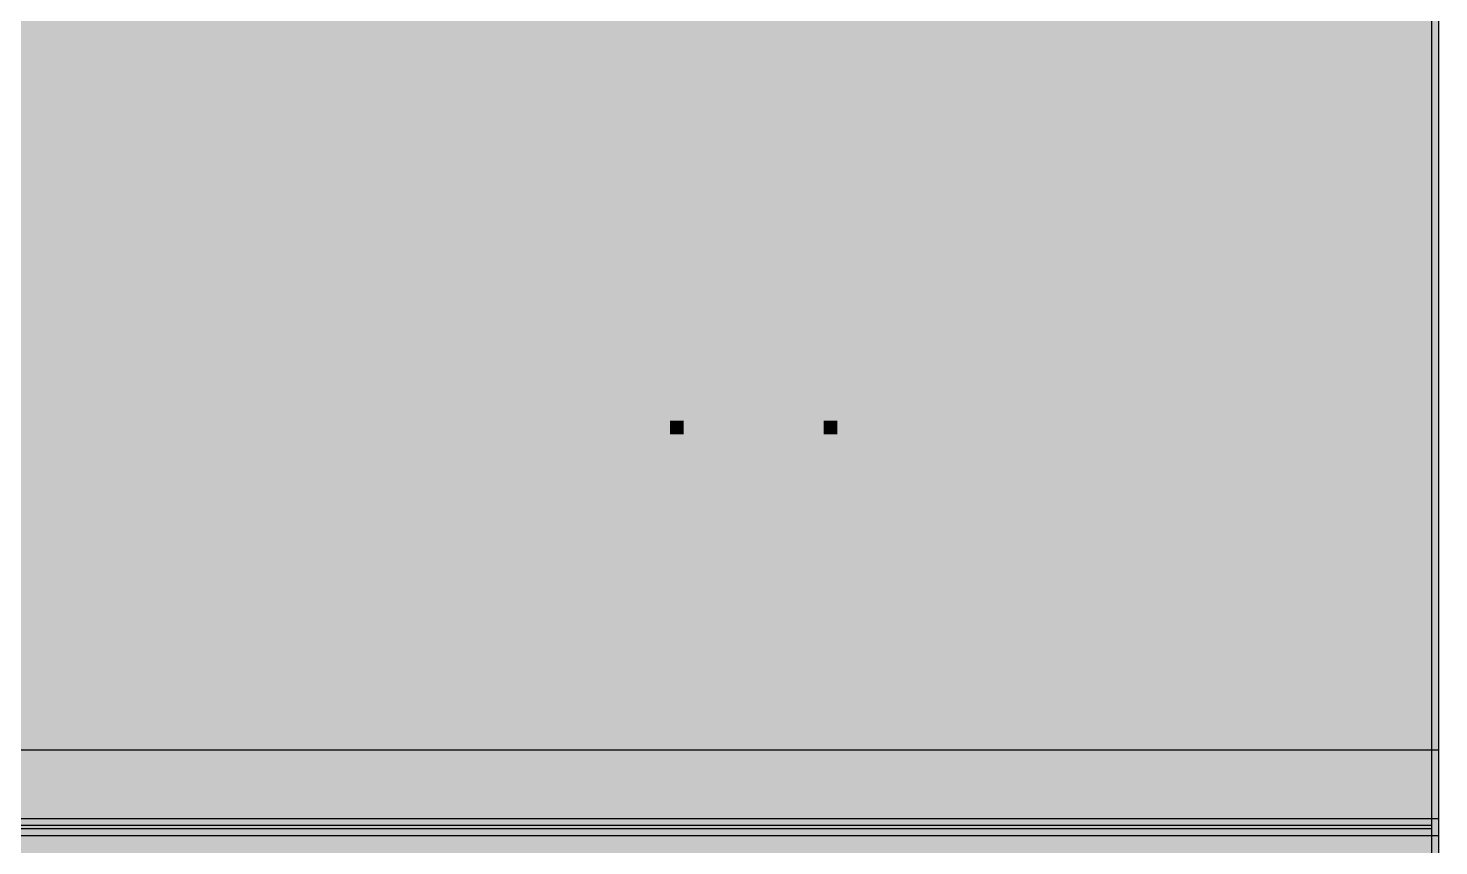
# Model space of a CAD drawing. Header units: millimetres. Extents: x 0 to 966, y -664 to 90.
# Drawn here: x 179.77 to 216, y -108.07 to -87.07 of the extents above; entities that cross this region are included whole.
import ezdxf

# ---------------------------------------------------------------- set-up
doc = ezdxf.new("R2010")
doc.units = ezdxf.units.MM
for name, color, linetype in [('HDL_BODY', 7, 'Continuous'), ('HDL_DETAIL', 7, 'Continuous'), ('HDL_PRINT', 7, 'Continuous')]:
    doc.layers.add(name, color=color, linetype=linetype)

# ---------------------------------------------------------------- blocks, each defined once
blk = doc.blocks.new('M_R12.16.1-CD_FRONT')
at = {"layer": 'HDL_BODY', "true_color": 0x202126}
blk.add_hatch(color=250, dxfattribs=at).paths.add_polyline_path([(0, 0), (216, 0), (216, 90), (0, 90)])
at = {"layer": 'HDL_BODY', "true_color": 0x2a2a30}
blk.add_hatch(color=250, dxfattribs=at).paths.add_polyline_path([(0.4, 20.52), (215.6, 20.52), (215.6, 68.31), (0.4, 68.31)])
at = {"layer": 'HDL_PRINT', "true_color": 0xdee1e9}
for points in [[(187.825, 40.948), (188.791, 42.622), (189.582, 40.948), (187.825, 40.948)], [(204.325, 40.948), (205.29, 42.622), (206.256, 40.948), (204.325, 40.948)], [(187.825, 37.955), (187.825, 40.158), (188.264, 40.158), (188.264, 39.189), (189.229, 40.158), (189.842, 40.158), (188.966, 39.275), (189.842, 37.955), (189.229, 37.955), (188.616, 39.013), (188.264, 38.66), (188.264, 37.955), (187.825, 37.955)], [(204.325, 37.955), (204.325, 40.158), (204.766, 40.158), (204.766, 38.306), (205.906, 38.306), (205.906, 37.955), (204.325, 37.955)], [(188, 32.495), (188, 34.433), (188.527, 34.433), (188.966, 33.111), (189.318, 34.433), (189.931, 34.433), (189.931, 32.495), (189.493, 32.495), (189.493, 33.993), (189.14, 32.495), (188.702, 32.495), (188.352, 33.993), (188.352, 32.495), (188, 32.495)], [(190.106, 32.406), (190.633, 34.519), (190.897, 34.519), (190.37, 32.406), (190.106, 32.406)], [(193.969, 32.495), (193.619, 32.495), (193.619, 33.904), (193.563, 33.849), (193.511, 33.8), (193.462, 33.758), (193.413, 33.722), (193.362, 33.692), (193.306, 33.669), (193.244, 33.653), (193.174, 33.643), (193.092, 33.64), (193.092, 33.993), (193.154, 33.997), (193.208, 34.008), (193.257, 34.025), (193.3, 34.048), (193.339, 34.074), (193.375, 34.104), (193.409, 34.136), (193.442, 34.169), (193.48, 34.207), (193.518, 34.244), (193.556, 34.282), (193.593, 34.32), (193.631, 34.357), (193.668, 34.395), (193.705, 34.433), (193.969, 34.433), (193.969, 32.495)], [(195.9, 32.846), (195.9, 32.495), (194.582, 32.495), (194.587, 32.534), (194.6, 32.573), (194.617, 32.616), (194.636, 32.662), (194.653, 32.715), (194.666, 32.776), (194.671, 32.846), (194.704, 32.879), (194.742, 32.917), (194.785, 32.961), (194.833, 33.009), (194.884, 33.06), (194.938, 33.115), (194.994, 33.171), (195.051, 33.23), (195.109, 33.289), (195.172, 33.351), (195.227, 33.405), (195.275, 33.453), (195.319, 33.497), (195.358, 33.536), (195.394, 33.572), (195.428, 33.606), (195.462, 33.64), (195.494, 33.678), (195.516, 33.715), (195.532, 33.753), (195.541, 33.791), (195.546, 33.828), (195.547, 33.866), (195.548, 33.904), (195.547, 33.942), (195.544, 33.97), (195.537, 33.993), (195.522, 34.016), (195.498, 34.043), (195.462, 34.079), (195.455, 34.086), (195.436, 34.103), (195.407, 34.124), (195.37, 34.146), (195.33, 34.162), (195.287, 34.169), (195.243, 34.162), (195.201, 34.146), (195.165, 34.124), (195.136, 34.103), (195.116, 34.086), (195.109, 34.079), (195.077, 34.042), (195.055, 34.005), (195.039, 33.967), (195.03, 33.929), (195.025, 33.891), (195.024, 33.853), (195.023, 33.815), (194.582, 33.904), (194.612, 33.963), (194.641, 34.02), (194.671, 34.077), (194.7, 34.131), (194.73, 34.183), (194.759, 34.231), (194.788, 34.274), (194.817, 34.312), (194.846, 34.344), (194.883, 34.373), (194.927, 34.396), (194.977, 34.411), (195.033, 34.422), (195.093, 34.428), (195.156, 34.432), (195.221, 34.433), (195.287, 34.433), (195.345, 34.433), (195.403, 34.431), (195.459, 34.427), (195.512, 34.418), (195.564, 34.403), (195.611, 34.381), (195.654, 34.351), (195.693, 34.31), (195.725, 34.258), (195.783, 34.224), (195.826, 34.19), (195.857, 34.153), (195.878, 34.113), (195.891, 34.07), (195.897, 34.021), (195.9, 33.966), (195.9, 33.904), (195.9, 33.86), (195.9, 33.816), (195.9, 33.772), (195.9, 33.728), (195.9, 33.684), (195.9, 33.64), (195.867, 33.602), (195.842, 33.564), (195.821, 33.526), (195.802, 33.489), (195.782, 33.451), (195.757, 33.413), (195.725, 33.375), (195.692, 33.346), (195.659, 33.322), (195.626, 33.301), (195.592, 33.277), (195.559, 33.25), (195.527, 33.215), (195.494, 33.17), (195.462, 33.111), (195.424, 33.074), (195.386, 33.038), (195.349, 33.005), (195.311, 32.977), (195.274, 32.955), (195.236, 32.94), (195.198, 32.935), (195.198, 32.846), (195.9, 32.846)], [(197.917, 32.495), (197.479, 32.495), (197.479, 33.904), (197.447, 33.849), (197.409, 33.8), (197.366, 33.758), (197.318, 33.722), (197.267, 33.692), (197.213, 33.669), (197.156, 33.653), (197.099, 33.643), (197.041, 33.64), (197.041, 33.993), (197.078, 33.998), (197.116, 34.012), (197.154, 34.034), (197.191, 34.062), (197.229, 34.095), (197.266, 34.131), (197.304, 34.169), (197.366, 34.202), (197.419, 34.235), (197.464, 34.268), (197.502, 34.301), (197.531, 34.334), (197.551, 34.367), (197.564, 34.4), (197.568, 34.433), (197.917, 34.433), (197.917, 32.495)], [(201.869, 32.495), (201.431, 32.495), (201.431, 33.904), (201.398, 33.849), (201.359, 33.8), (201.316, 33.758), (201.268, 33.722), (201.217, 33.692), (201.163, 33.669), (201.106, 33.653), (201.048, 33.643), (200.989, 33.64), (200.989, 33.993), (201.027, 33.998), (201.065, 34.012), (201.103, 34.034), (201.141, 34.062), (201.179, 34.095), (201.216, 34.131), (201.253, 34.169), (201.315, 34.202), (201.369, 34.235), (201.414, 34.268), (201.451, 34.301), (201.48, 34.334), (201.5, 34.367), (201.512, 34.4), (201.516, 34.433), (201.869, 34.433), (201.869, 32.495)], [(204.677, 33.2), (205.116, 33.024), (205.086, 32.965), (205.056, 32.907), (205.024, 32.85), (204.991, 32.796), (204.954, 32.745), (204.915, 32.697), (204.87, 32.654), (204.821, 32.616), (204.766, 32.584), (204.733, 32.555), (204.694, 32.526), (204.648, 32.499), (204.596, 32.473), (204.538, 32.451), (204.473, 32.433), (204.401, 32.418), (204.323, 32.409), (204.239, 32.406), (204.162, 32.409), (204.09, 32.417), (204.023, 32.43), (203.959, 32.449), (203.898, 32.473), (203.84, 32.502), (203.784, 32.536), (203.73, 32.576), (203.676, 32.621), (203.623, 32.671), (203.577, 32.721), (203.536, 32.775), (203.499, 32.834), (203.466, 32.897), (203.438, 32.965), (203.414, 33.037), (203.394, 33.114), (203.379, 33.195), (203.368, 33.28), (203.361, 33.37), (203.359, 33.464), (203.362, 33.544), (203.37, 33.622), (203.383, 33.7), (203.401, 33.776), (203.425, 33.85), (203.454, 33.921), (203.489, 33.989), (203.528, 34.053), (203.573, 34.113), (203.623, 34.169), (203.671, 34.236), (203.72, 34.296), (203.771, 34.347), (203.824, 34.391), (203.88, 34.427), (203.94, 34.457), (204.004, 34.481), (204.074, 34.498), (204.15, 34.51), (204.233, 34.517), (204.325, 34.519), (204.38, 34.517), (204.439, 34.509), (204.501, 34.496), (204.562, 34.478), (204.623, 34.454), (204.68, 34.426), (204.734, 34.392), (204.781, 34.352), (204.821, 34.308), (204.852, 34.258), (204.885, 34.224), (204.918, 34.19), (204.951, 34.153), (204.984, 34.113), (205.016, 34.07), (205.049, 34.021), (205.082, 33.966), (205.116, 33.904), (204.677, 33.815), (204.672, 33.853), (204.657, 33.891), (204.635, 33.929), (204.607, 33.967), (204.575, 34.005), (204.539, 34.042), (204.502, 34.079), (204.489, 34.086), (204.453, 34.103), (204.403, 34.124), (204.345, 34.146), (204.288, 34.162), (204.239, 34.169), (204.202, 34.165), (204.159, 34.153), (204.112, 34.136), (204.062, 34.113), (204.013, 34.087), (203.966, 34.057), (203.923, 34.026), (203.886, 33.993), (203.861, 33.96), (203.841, 33.921), (203.826, 33.875), (203.815, 33.823), (203.808, 33.764), (203.803, 33.699), (203.801, 33.627), (203.8, 33.549), (203.8, 33.464), (203.8, 33.379), (203.801, 33.301), (203.803, 33.229), (203.808, 33.164), (203.815, 33.105), (203.826, 33.053), (203.841, 33.007), (203.861, 32.968), (203.886, 32.935), (203.923, 32.902), (203.966, 32.87), (204.013, 32.841), (204.062, 32.814), (204.112, 32.792), (204.159, 32.775), (204.202, 32.764), (204.239, 32.76), (204.276, 32.76), (204.313, 32.762), (204.351, 32.767), (204.388, 32.776), (204.426, 32.791), (204.464, 32.814), (204.502, 32.846), (204.534, 32.88), (204.566, 32.914), (204.595, 32.951), (204.622, 32.991), (204.644, 33.034), (204.662, 33.083), (204.673, 33.138), (204.677, 33.2)], [(202.482, 33.377), (203.184, 33.377), (203.184, 33.024), (202.482, 33.024), (202.482, 33.377)], [(196.25, 32.848), (196.601, 32.848), (196.601, 32.495), (196.25, 32.495), (196.25, 32.848)], [(200.201, 32.848), (200.552, 32.848), (200.552, 32.495), (200.201, 32.495), (200.201, 32.848)], [(189.14, 31.262), (189.318, 31.262), (189.318, 30.207), (189.318, 30.136), (189.318, 30.074), (189.318, 30.021), (189.318, 29.974), (189.318, 29.931), (189.318, 29.891), (189.318, 29.853), (189.285, 29.791), (189.252, 29.738), (189.218, 29.692), (189.185, 29.655), (189.152, 29.626), (189.119, 29.605), (189.087, 29.593), (189.055, 29.589), (189.017, 29.56), (188.973, 29.539), (188.923, 29.523), (188.868, 29.513), (188.808, 29.507), (188.746, 29.504), (188.681, 29.503), (188.616, 29.502), (188.573, 29.503), (188.523, 29.504), (188.468, 29.509), (188.412, 29.518), (188.357, 29.534), (188.306, 29.557), (188.264, 29.589), (188.227, 29.594), (188.189, 29.608), (188.152, 29.63), (188.114, 29.659), (188.076, 29.691), (188.038, 29.727), (188, 29.764), (188, 29.827), (188, 29.883), (188, 29.935), (188, 29.985), (188, 30.035), (188, 30.087), (188, 30.144), (188, 30.207), (188, 31.262), (188.178, 31.262), (188.178, 30.207), (188.178, 30.164), (188.18, 30.115), (188.184, 30.065), (188.194, 30.018), (188.209, 29.979), (188.232, 29.952), (188.264, 29.942), (188.27, 29.898), (188.287, 29.856), (188.308, 29.82), (188.329, 29.79), (188.346, 29.771), (188.352, 29.764), (188.389, 29.732), (188.427, 29.709), (188.464, 29.694), (188.502, 29.684), (188.54, 29.68), (188.578, 29.678), (188.616, 29.678), (188.681, 29.678), (188.744, 29.679), (188.804, 29.682), (188.856, 29.688), (188.901, 29.699), (188.936, 29.714), (188.958, 29.735), (188.966, 29.764), (188.999, 29.801), (189.03, 29.846), (189.06, 29.896), (189.086, 29.952), (189.109, 30.012), (189.126, 30.075), (189.137, 30.14), (189.14, 30.207), (189.14, 31.262)], [(192.39, 29.678), (192.39, 29.502), (191.25, 29.502), (191.25, 29.545), (191.25, 29.576), (191.25, 29.602), (191.25, 29.634), (191.25, 29.678), (191.255, 29.71), (191.269, 29.735), (191.29, 29.755), (191.318, 29.774), (191.351, 29.794), (191.387, 29.82), (191.424, 29.853), (191.428, 29.886), (191.44, 29.919), (191.461, 29.952), (191.489, 29.985), (191.526, 30.018), (191.572, 30.051), (191.626, 30.084), (191.688, 30.118), (191.743, 30.173), (191.793, 30.224), (191.837, 30.271), (191.877, 30.315), (191.914, 30.36), (191.947, 30.404), (191.979, 30.451), (192.009, 30.502), (192.037, 30.557), (192.075, 30.601), (192.1, 30.643), (192.115, 30.679), (192.123, 30.707), (192.126, 30.726), (192.126, 30.733), (192.126, 30.771), (192.124, 30.809), (192.119, 30.847), (192.11, 30.885), (192.094, 30.923), (192.07, 30.96), (192.037, 30.997), (192.031, 31.035), (192.012, 31.06), (191.983, 31.075), (191.947, 31.083), (191.906, 31.086), (191.863, 31.087), (191.793, 31.086), (191.734, 31.084), (191.686, 31.08), (191.648, 31.07), (191.621, 31.054), (191.604, 31.03), (191.599, 30.997), (191.566, 30.96), (191.543, 30.923), (191.527, 30.885), (191.517, 30.847), (191.512, 30.809), (191.51, 30.771), (191.51, 30.733), (191.25, 30.733), (191.253, 30.796), (191.264, 30.851), (191.281, 30.9), (191.304, 30.943), (191.33, 30.982), (191.359, 31.019), (191.391, 31.053), (191.424, 31.087), (191.461, 31.119), (191.504, 31.15), (191.555, 31.18), (191.61, 31.207), (191.67, 31.229), (191.733, 31.247), (191.797, 31.258), (191.863, 31.262), (191.924, 31.258), (191.979, 31.247), (192.027, 31.229), (192.071, 31.207), (192.11, 31.18), (192.146, 31.15), (192.18, 31.119), (192.212, 31.087), (192.245, 31.053), (192.277, 31.019), (192.307, 30.982), (192.334, 30.943), (192.357, 30.9), (192.375, 30.851), (192.386, 30.796), (192.39, 30.733), (192.39, 30.726), (192.387, 30.707), (192.379, 30.679), (192.364, 30.643), (192.338, 30.601), (192.301, 30.557), (192.294, 30.513), (192.278, 30.472), (192.257, 30.436), (192.235, 30.408), (192.219, 30.389), (192.212, 30.382), (192.18, 30.349), (192.146, 30.314), (192.11, 30.278), (192.071, 30.239), (192.027, 30.195), (191.979, 30.146), (191.924, 30.091), (191.863, 30.028), (191.798, 29.992), (191.75, 29.956), (191.714, 29.923), (191.685, 29.895), (191.66, 29.873), (191.632, 29.858), (191.599, 29.853), (191.592, 29.815), (191.576, 29.787), (191.555, 29.764), (191.533, 29.742), (191.517, 29.714), (191.51, 29.678), (192.39, 29.678)], [(192.565, 29.942), (192.828, 29.942), (192.835, 29.898), (192.851, 29.856), (192.873, 29.82), (192.894, 29.79), (192.911, 29.771), (192.917, 29.764), (192.954, 29.732), (192.991, 29.709), (193.029, 29.694), (193.066, 29.684), (193.104, 29.68), (193.141, 29.678), (193.178, 29.678), (193.216, 29.678), (193.254, 29.68), (193.292, 29.684), (193.33, 29.694), (193.367, 29.709), (193.405, 29.732), (193.442, 29.764), (193.474, 29.802), (193.498, 29.84), (193.514, 29.878), (193.523, 29.916), (193.528, 29.954), (193.53, 29.991), (193.53, 30.028), (193.53, 30.099), (193.528, 30.161), (193.523, 30.214), (193.514, 30.262), (193.498, 30.304), (193.474, 30.344), (193.442, 30.382), (193.405, 30.414), (193.367, 30.437), (193.33, 30.452), (193.292, 30.462), (193.254, 30.466), (193.216, 30.468), (193.178, 30.468), (193.135, 30.468), (193.094, 30.465), (193.058, 30.458), (193.029, 30.443), (193.01, 30.418), (193.003, 30.382), (192.96, 30.382), (192.92, 30.379), (192.884, 30.371), (192.855, 30.356), (192.835, 30.33), (192.828, 30.293), (192.654, 30.293), (192.828, 31.262), (193.705, 31.262), (193.705, 30.997), (193.003, 30.997), (192.917, 30.557), (192.954, 30.59), (192.991, 30.614), (193.029, 30.63), (193.066, 30.64), (193.104, 30.645), (193.141, 30.646), (193.178, 30.647), (193.237, 30.646), (193.295, 30.645), (193.352, 30.64), (193.406, 30.631), (193.457, 30.616), (193.505, 30.594), (193.548, 30.563), (193.587, 30.521), (193.619, 30.468), (193.651, 30.436), (193.683, 30.402), (193.712, 30.366), (193.739, 30.326), (193.761, 30.283), (193.779, 30.234), (193.79, 30.179), (193.794, 30.118), (193.79, 30.052), (193.779, 29.987), (193.761, 29.924), (193.739, 29.864), (193.712, 29.809), (193.683, 29.758), (193.651, 29.714), (193.619, 29.678), (193.587, 29.625), (193.548, 29.585), (193.505, 29.554), (193.457, 29.532), (193.406, 29.518), (193.352, 29.509), (193.295, 29.504), (193.237, 29.503), (193.178, 29.502), (193.113, 29.503), (193.048, 29.504), (192.986, 29.507), (192.926, 29.513), (192.871, 29.523), (192.821, 29.539), (192.777, 29.56), (192.739, 29.589), (192.711, 29.622), (192.688, 29.656), (192.67, 29.693), (192.653, 29.732), (192.636, 29.775), (192.617, 29.824), (192.594, 29.88), (192.565, 29.942)], [(195.989, 29.502), (195.287, 31.262), (195.548, 31.262), (195.989, 29.942), (195.994, 29.904), (196.006, 29.866), (196.023, 29.828), (196.041, 29.79), (196.058, 29.752), (196.07, 29.715), (196.075, 29.678), (196.08, 29.715), (196.093, 29.752), (196.11, 29.79), (196.129, 29.828), (196.146, 29.866), (196.159, 29.904), (196.164, 29.942), (196.691, 31.262), (196.866, 31.262), (196.164, 29.502), (195.989, 29.502)], [(189.668, 29.502), (189.668, 30.382), (189.757, 30.382), (189.757, 30.293), (189.789, 30.326), (189.823, 30.358), (189.859, 30.388), (189.898, 30.414), (189.941, 30.436), (189.99, 30.453), (190.044, 30.464), (190.106, 30.468), (190.113, 30.462), (190.132, 30.446), (190.162, 30.425), (190.198, 30.404), (190.24, 30.388), (190.284, 30.382), (190.37, 30.293), (190.37, 30.207), (190.37, 30.197), (190.37, 30.17), (190.37, 30.13), (190.37, 30.081), (190.37, 30.028), (190.37, 29.502), (190.284, 29.502), (190.284, 30.028), (190.283, 30.073), (190.281, 30.114), (190.273, 30.151), (190.257, 30.18), (190.232, 30.2), (190.195, 30.207), (190.195, 30.293), (190.151, 30.293), (190.12, 30.293), (190.093, 30.293), (190.063, 30.293), (190.02, 30.293), (190.013, 30.293), (189.994, 30.29), (189.965, 30.282), (189.928, 30.267), (189.886, 30.243), (189.842, 30.207), (189.842, 30.197), (189.842, 30.17), (189.842, 30.13), (189.842, 30.081), (189.842, 30.028), (189.842, 29.502), (189.668, 29.502)], [(196.952, 30.118), (196.952, 30.382), (196.989, 30.414), (197.032, 30.446), (197.079, 30.475), (197.128, 30.502), (197.177, 30.525), (197.224, 30.542), (197.267, 30.553), (197.304, 30.557), (197.348, 30.557), (197.379, 30.557), (197.406, 30.557), (197.436, 30.557), (197.479, 30.557), (197.486, 30.551), (197.505, 30.534), (197.535, 30.513), (197.571, 30.491), (197.613, 30.475), (197.657, 30.468), (197.693, 30.432), (197.72, 30.408), (197.743, 30.393), (197.766, 30.385), (197.794, 30.382), (197.831, 30.382), (197.917, 30.382), (197.924, 30.382), (197.944, 30.385), (197.973, 30.393), (198.01, 30.408), (198.051, 30.432), (198.095, 30.468), (198.104, 30.469), (198.125, 30.474), (198.151, 30.488), (198.172, 30.514), (198.181, 30.557), (198.181, 30.293), (198.174, 30.287), (198.155, 30.271), (198.127, 30.25), (198.091, 30.229), (198.05, 30.213), (198.006, 30.207), (197.996, 30.207), (197.969, 30.207), (197.93, 30.207), (197.883, 30.207), (197.831, 30.207), (197.743, 30.207), (197.706, 30.207), (197.679, 30.21), (197.656, 30.218), (197.634, 30.232), (197.606, 30.257), (197.568, 30.293), (197.494, 30.293), (197.442, 30.293), (197.404, 30.293), (197.373, 30.293), (197.342, 30.293), (197.304, 30.293), (197.26, 30.293), (197.229, 30.293), (197.202, 30.293), (197.172, 30.293), (197.129, 30.293), (197.122, 30.286), (197.103, 30.267), (197.074, 30.239), (197.037, 30.203), (196.996, 30.162), (196.952, 30.118)], [(188, 28.268), (188.263, 28.268), (188.263, 26.507), (188, 26.507), (188, 28.268)], [(190.986, 26.507), (190.722, 26.507), (190.722, 27.916), (190.717, 27.883), (190.703, 27.858), (190.68, 27.837), (190.652, 27.818), (190.62, 27.798), (190.584, 27.773), (190.547, 27.74), (190.509, 27.735), (190.471, 27.722), (190.433, 27.705), (190.396, 27.686), (190.358, 27.669), (190.321, 27.656), (190.284, 27.652), (190.284, 27.828), (190.346, 27.861), (190.4, 27.894), (190.449, 27.927), (190.492, 27.96), (190.531, 27.993), (190.567, 28.026), (190.601, 28.059), (190.633, 28.092), (190.671, 28.125), (190.707, 28.15), (190.739, 28.171), (190.767, 28.19), (190.789, 28.21), (190.803, 28.235), (190.808, 28.268), (190.986, 28.268), (190.986, 26.507)], [(192.654, 26.771), (192.654, 26.507), (191.51, 26.507), (191.51, 26.55), (191.51, 26.581), (191.51, 26.608), (191.51, 26.639), (191.51, 26.683), (191.515, 26.721), (191.528, 26.758), (191.545, 26.796), (191.564, 26.834), (191.581, 26.872), (191.594, 26.909), (191.599, 26.947), (191.632, 26.98), (191.667, 27.013), (191.703, 27.046), (191.742, 27.079), (191.785, 27.112), (191.834, 27.145), (191.889, 27.178), (191.952, 27.211), (192.007, 27.244), (192.056, 27.281), (192.1, 27.322), (192.14, 27.365), (192.176, 27.409), (192.21, 27.453), (192.241, 27.494), (192.271, 27.531), (192.301, 27.564), (192.334, 27.601), (192.358, 27.639), (192.373, 27.677), (192.383, 27.714), (192.388, 27.752), (192.39, 27.79), (192.39, 27.828), (192.39, 27.871), (192.387, 27.913), (192.379, 27.949), (192.364, 27.978), (192.338, 27.997), (192.301, 28.004), (192.268, 28.036), (192.241, 28.06), (192.215, 28.076), (192.187, 28.085), (192.151, 28.09), (192.102, 28.092), (192.037, 28.092), (191.995, 28.092), (191.954, 28.089), (191.918, 28.081), (191.889, 28.066), (191.87, 28.041), (191.863, 28.004), (191.83, 27.998), (191.806, 27.982), (191.79, 27.955), (191.781, 27.918), (191.776, 27.869), (191.774, 27.81), (191.774, 27.74), (191.51, 27.828), (191.514, 27.865), (191.525, 27.908), (191.543, 27.955), (191.566, 28.004), (191.593, 28.053), (191.623, 28.1), (191.655, 28.143), (191.688, 28.18), (191.73, 28.213), (191.78, 28.236), (191.834, 28.252), (191.891, 28.261), (191.946, 28.266), (191.996, 28.268), (192.037, 28.268), (192.103, 28.268), (192.168, 28.267), (192.23, 28.263), (192.29, 28.257), (192.345, 28.247), (192.396, 28.231), (192.44, 28.209), (192.476, 28.18), (192.509, 28.143), (192.541, 28.1), (192.571, 28.053), (192.598, 28.004), (192.621, 27.955), (192.638, 27.908), (192.65, 27.865), (192.654, 27.828), (192.653, 27.79), (192.651, 27.752), (192.647, 27.714), (192.637, 27.677), (192.621, 27.639), (192.598, 27.601), (192.565, 27.564), (192.558, 27.557), (192.542, 27.537), (192.52, 27.508), (192.499, 27.472), (192.482, 27.431), (192.476, 27.387), (192.443, 27.354), (192.41, 27.321), (192.374, 27.288), (192.334, 27.255), (192.291, 27.222), (192.243, 27.189), (192.188, 27.156), (192.126, 27.123), (192.057, 27.053), (191.998, 26.994), (191.949, 26.945), (191.911, 26.908), (191.884, 26.881), (191.868, 26.864), (191.863, 26.859), (191.774, 26.771), (192.654, 26.771)], [(194.934, 26.507), (194.671, 26.507), (194.671, 27.916), (194.666, 27.883), (194.651, 27.858), (194.629, 27.837), (194.601, 27.818), (194.568, 27.798), (194.533, 27.773), (194.496, 27.74), (194.452, 27.733), (194.411, 27.717), (194.375, 27.696), (194.347, 27.674), (194.328, 27.658), (194.321, 27.652), (194.321, 27.828), (194.358, 27.866), (194.396, 27.903), (194.433, 27.941), (194.47, 27.979), (194.508, 28.016), (194.545, 28.054), (194.582, 28.092), (194.62, 28.125), (194.656, 28.15), (194.689, 28.171), (194.718, 28.19), (194.74, 28.21), (194.755, 28.235), (194.76, 28.268), (194.934, 28.268), (194.934, 26.507)], [(198.445, 26.507), (199.061, 27.475), (198.445, 28.268), (198.797, 28.268), (199.061, 27.828), (199.093, 27.79), (199.117, 27.754), (199.138, 27.721), (199.157, 27.693), (199.177, 27.671), (199.202, 27.657), (199.236, 27.652), (199.242, 27.659), (199.258, 27.678), (199.279, 27.707), (199.299, 27.743), (199.315, 27.784), (199.321, 27.828), (199.674, 28.268), (199.938, 28.268), (199.321, 27.475), (200.026, 26.507), (199.763, 26.507), (199.321, 27.123), (199.285, 27.161), (199.261, 27.188), (199.246, 27.211), (199.239, 27.234), (199.236, 27.262), (199.236, 27.299), (199.198, 27.262), (199.173, 27.234), (199.158, 27.211), (199.15, 27.188), (199.147, 27.161), (199.147, 27.123), (198.708, 26.507), (198.445, 26.507)], [(192.828, 26.507), (193.356, 27.211), (192.917, 27.828), (193.178, 27.828), (193.356, 27.475), (193.442, 27.387), (193.53, 27.475), (193.705, 27.828), (193.969, 27.828), (193.53, 27.211), (194.058, 26.507), (193.794, 26.507), (193.53, 26.947), (193.442, 27.035), (193.092, 26.507), (192.828, 26.507)], [(188.527, 26.507), (188.527, 27.475), (188.702, 27.475), (188.702, 27.299), (188.74, 27.337), (188.778, 27.373), (188.816, 27.406), (188.854, 27.434), (188.891, 27.456), (188.929, 27.47), (188.966, 27.475), (189.018, 27.475), (189.066, 27.475), (189.104, 27.475), (189.131, 27.475), (189.14, 27.475), (189.229, 27.387), (189.236, 27.35), (189.252, 27.322), (189.274, 27.299), (189.295, 27.277), (189.312, 27.249), (189.318, 27.211), (189.318, 27.123), (189.318, 26.507), (189.14, 26.507), (189.14, 27.123), (189.14, 27.211), (189.14, 27.254), (189.135, 27.28), (189.122, 27.294), (189.096, 27.299), (189.055, 27.299), (188.966, 27.299), (188.923, 27.299), (188.893, 27.299), (188.866, 27.299), (188.835, 27.299), (188.791, 27.299), (188.758, 27.262), (188.734, 27.224), (188.719, 27.186), (188.709, 27.148), (188.704, 27.111), (188.702, 27.073), (188.702, 27.035), (188.702, 26.507), (188.527, 26.507)]]:
    blk.add_hatch(color=254, dxfattribs=at).paths.add_polyline_path(points)
h = blk.add_hatch(color=254, dxfattribs=at)
h.paths.add_polyline_path([(191.072, 32.495), (191.072, 34.433), (191.952, 34.433), (192.017, 34.433), (192.081, 34.433), (192.144, 34.433), (192.203, 34.433), (192.258, 34.433), (192.309, 34.433), (192.353, 34.433), (192.39, 34.433), (192.427, 34.395), (192.464, 34.357), (192.502, 34.32), (192.54, 34.282), (192.577, 34.244), (192.615, 34.207), (192.654, 34.169), (192.658, 34.131), (192.671, 34.093), (192.687, 34.055), (192.706, 34.018), (192.722, 33.98), (192.735, 33.942), (192.739, 33.904), (192.736, 33.842), (192.725, 33.787), (192.708, 33.739), (192.685, 33.695), (192.659, 33.655), (192.63, 33.619), (192.598, 33.584), (192.565, 33.55), (192.531, 33.518), (192.497, 33.487), (192.461, 33.457), (192.422, 33.43), (192.378, 33.408), (192.33, 33.39), (192.275, 33.379), (192.212, 33.375), (192.256, 33.332), (192.298, 33.291), (192.334, 33.255), (192.364, 33.226), (192.383, 33.207), (192.39, 33.2), (192.422, 33.166), (192.455, 33.132), (192.488, 33.096), (192.521, 33.056), (192.554, 33.013), (192.587, 32.964), (192.62, 32.909), (192.654, 32.846), (192.917, 32.495), (192.39, 32.495), (192.126, 32.846), (192.093, 32.909), (192.06, 32.964), (192.027, 33.013), (191.994, 33.056), (191.962, 33.096), (191.929, 33.132), (191.896, 33.166), (191.863, 33.2), (191.862, 33.209), (191.857, 33.231), (191.843, 33.257), (191.817, 33.28), (191.774, 33.289), (191.764, 33.289), (191.738, 33.289), (191.699, 33.289), (191.651, 33.289), (191.599, 33.289), (191.51, 33.289), (191.51, 32.495), (191.072, 32.495)])
h.paths.add_polyline_path([(191.51, 33.64), (191.774, 33.64), (191.849, 33.64), (191.921, 33.64), (191.987, 33.64), (192.044, 33.64), (192.088, 33.64), (192.116, 33.64), (192.126, 33.64), (192.163, 33.64), (192.19, 33.643), (192.213, 33.651), (192.235, 33.666), (192.263, 33.691), (192.301, 33.729), (192.301, 33.738), (192.301, 33.765), (192.301, 33.804), (192.301, 33.852), (192.301, 33.904), (192.3, 33.913), (192.295, 33.936), (192.282, 33.962), (192.256, 33.984), (192.212, 33.993), (192.203, 34.035), (192.182, 34.061), (192.157, 34.074), (192.135, 34.079), (192.126, 34.079), (192.088, 34.079), (192.049, 34.079), (192.006, 34.079), (191.959, 34.079), (191.906, 34.079), (191.845, 34.079), (191.774, 34.079), (191.51, 34.079), (191.51, 33.64)])
h = blk.add_hatch(color=254, dxfattribs=at)
h.paths.add_polyline_path([(199.763, 33.993), (199.41, 33.904), (199.41, 33.948), (199.407, 33.989), (199.399, 34.025), (199.384, 34.054), (199.359, 34.073), (199.321, 34.079), (199.313, 34.123), (199.291, 34.149), (199.266, 34.163), (199.245, 34.168), (199.236, 34.169), (199.198, 34.163), (199.16, 34.149), (199.122, 34.127), (199.085, 34.099), (199.047, 34.066), (199.01, 34.03), (198.972, 33.993), (198.968, 33.985), (198.958, 33.961), (198.944, 33.923), (198.927, 33.871), (198.911, 33.807), (198.897, 33.731), (198.887, 33.645), (198.883, 33.55), (198.92, 33.609), (198.963, 33.654), (199.01, 33.685), (199.059, 33.706), (199.108, 33.719), (199.155, 33.726), (199.199, 33.728), (199.236, 33.729), (199.294, 33.729), (199.351, 33.727), (199.407, 33.722), (199.461, 33.713), (199.512, 33.698), (199.56, 33.676), (199.603, 33.645), (199.641, 33.604), (199.674, 33.55), (199.707, 33.514), (199.739, 33.47), (199.768, 33.42), (199.795, 33.365), (199.817, 33.305), (199.834, 33.242), (199.845, 33.177), (199.849, 33.111), (199.846, 33.029), (199.837, 32.958), (199.823, 32.896), (199.805, 32.84), (199.783, 32.789), (199.759, 32.74), (199.732, 32.691), (199.703, 32.64), (199.674, 32.584), (199.612, 32.551), (199.556, 32.519), (199.505, 32.489), (199.455, 32.462), (199.405, 32.439), (199.353, 32.421), (199.297, 32.41), (199.236, 32.406), (199.159, 32.409), (199.088, 32.417), (199.022, 32.43), (198.962, 32.449), (198.906, 32.473), (198.856, 32.502), (198.812, 32.536), (198.772, 32.576), (198.738, 32.621), (198.708, 32.671), (198.665, 32.719), (198.629, 32.768), (198.601, 32.82), (198.579, 32.876), (198.562, 32.936), (198.55, 33.002), (198.542, 33.076), (198.537, 33.157), (198.535, 33.249), (198.534, 33.351), (198.534, 33.464), (198.534, 33.558), (198.535, 33.647), (198.537, 33.732), (198.542, 33.813), (198.55, 33.889), (198.562, 33.961), (198.579, 34.029), (198.601, 34.093), (198.629, 34.152), (198.665, 34.207), (198.708, 34.258), (198.767, 34.287), (198.825, 34.315), (198.884, 34.342), (198.943, 34.366), (199.001, 34.388), (199.06, 34.407), (199.119, 34.421), (199.177, 34.43), (199.236, 34.433), (199.305, 34.433), (199.366, 34.431), (199.419, 34.426), (199.466, 34.417), (199.509, 34.401), (199.548, 34.377), (199.585, 34.344), (199.618, 34.308), (199.65, 34.265), (199.68, 34.218), (199.707, 34.169), (199.73, 34.119), (199.748, 34.072), (199.759, 34.03), (199.763, 33.993)])
h.paths.add_polyline_path([(198.972, 33.111), (198.972, 33.073), (198.974, 33.036), (198.979, 32.998), (198.988, 32.96), (199.004, 32.922), (199.028, 32.884), (199.061, 32.846), (199.068, 32.81), (199.086, 32.785), (199.115, 32.771), (199.151, 32.763), (199.192, 32.76), (199.236, 32.76), (199.272, 32.76), (199.299, 32.763), (199.322, 32.771), (199.345, 32.785), (199.372, 32.81), (199.41, 32.846), (199.415, 32.851), (199.428, 32.868), (199.445, 32.895), (199.464, 32.933), (199.482, 32.981), (199.494, 33.041), (199.499, 33.111), (199.494, 33.149), (199.482, 33.187), (199.464, 33.225), (199.445, 33.263), (199.428, 33.301), (199.415, 33.338), (199.41, 33.375), (199.367, 33.413), (199.326, 33.438), (199.29, 33.453), (199.261, 33.461), (199.242, 33.464), (199.236, 33.464), (199.198, 33.464), (199.16, 33.462), (199.122, 33.457), (199.085, 33.448), (199.047, 33.432), (199.01, 33.408), (198.972, 33.375), (198.972, 33.332), (198.972, 33.288), (198.972, 33.244), (198.972, 33.2), (198.972, 33.155), (198.972, 33.111)])
h = blk.add_hatch(color=254, dxfattribs=at)
h.paths.add_polyline_path([(205.468, 34.433), (206.17, 34.433), (206.24, 34.433), (206.3, 34.433), (206.353, 34.433), (206.4, 34.433), (206.442, 34.433), (206.481, 34.433), (206.52, 34.433), (206.581, 34.404), (206.636, 34.38), (206.684, 34.361), (206.728, 34.344), (206.768, 34.328), (206.804, 34.309), (206.839, 34.286), (206.872, 34.258), (206.901, 34.221), (206.923, 34.177), (206.942, 34.13), (206.958, 34.081), (206.975, 34.032), (206.994, 33.984), (207.017, 33.941), (207.047, 33.904), (207.051, 33.867), (207.061, 33.822), (207.075, 33.772), (207.091, 33.717), (207.108, 33.657), (207.122, 33.594), (207.132, 33.53), (207.136, 33.464), (207.132, 33.399), (207.122, 33.334), (207.108, 33.271), (207.091, 33.211), (207.075, 33.155), (207.061, 33.105), (207.051, 33.061), (207.047, 33.024), (207.014, 32.962), (206.981, 32.906), (206.948, 32.858), (206.915, 32.814), (206.882, 32.775), (206.849, 32.738), (206.816, 32.704), (206.783, 32.671), (206.778, 32.634), (206.762, 32.598), (206.734, 32.565), (206.697, 32.537), (206.648, 32.515), (206.589, 32.501), (206.52, 32.495), (206.481, 32.495), (206.442, 32.495), (206.4, 32.495), (206.353, 32.495), (206.3, 32.495), (206.24, 32.495), (206.17, 32.495), (205.468, 32.495), (205.468, 34.433)])
h.paths.add_polyline_path([(205.818, 34.079), (205.818, 32.76), (206.17, 32.76), (206.213, 32.76), (206.254, 32.763), (206.29, 32.771), (206.319, 32.785), (206.338, 32.81), (206.345, 32.846), (206.396, 32.846), (206.443, 32.846), (206.483, 32.846), (206.51, 32.846), (206.52, 32.846), (206.552, 32.884), (206.576, 32.922), (206.592, 32.96), (206.601, 32.998), (206.606, 33.036), (206.608, 33.073), (206.608, 33.111), (206.64, 33.149), (206.663, 33.189), (206.678, 33.232), (206.688, 33.279), (206.692, 33.333), (206.694, 33.394), (206.694, 33.464), (206.694, 33.534), (206.692, 33.595), (206.688, 33.649), (206.678, 33.696), (206.663, 33.738), (206.64, 33.778), (206.608, 33.815), (206.608, 33.859), (206.605, 33.901), (206.597, 33.938), (206.582, 33.967), (206.557, 33.986), (206.52, 33.993), (206.513, 34.03), (206.493, 34.054), (206.464, 34.069), (206.428, 34.076), (206.388, 34.079), (206.345, 34.079), (206.307, 34.079), (206.267, 34.079), (206.225, 34.079), (206.178, 34.079), (206.124, 34.079), (206.063, 34.079), (205.992, 34.079), (205.818, 34.079)])
h = blk.add_hatch(color=254, dxfattribs=at)
h.paths.add_polyline_path([(194.058, 30.382), (194.058, 30.448), (194.058, 30.512), (194.058, 30.575), (194.058, 30.634), (194.058, 30.69), (194.058, 30.74), (194.058, 30.785), (194.058, 30.822), (194.09, 30.884), (194.123, 30.939), (194.155, 30.987), (194.188, 31.031), (194.221, 31.07), (194.255, 31.106), (194.288, 31.14), (194.321, 31.173), (194.358, 31.206), (194.396, 31.229), (194.433, 31.245), (194.47, 31.255), (194.508, 31.26), (194.545, 31.262), (194.582, 31.262), (194.62, 31.262), (194.658, 31.26), (194.696, 31.255), (194.734, 31.245), (194.771, 31.229), (194.809, 31.206), (194.846, 31.173), (194.879, 31.168), (194.904, 31.154), (194.925, 31.132), (194.944, 31.104), (194.965, 31.071), (194.99, 31.035), (195.023, 30.997), (195.055, 30.992), (195.078, 30.976), (195.093, 30.949), (195.102, 30.912), (195.107, 30.863), (195.109, 30.804), (195.109, 30.733), (195.142, 30.695), (195.166, 30.656), (195.182, 30.614), (195.191, 30.567), (195.196, 30.513), (195.198, 30.452), (195.198, 30.382), (195.195, 30.3), (195.187, 30.229), (195.175, 30.166), (195.161, 30.11), (195.146, 30.059), (195.132, 30.009), (195.12, 29.96), (195.112, 29.909), (195.109, 29.853), (195.077, 29.815), (195.053, 29.777), (195.032, 29.74), (195.014, 29.702), (194.993, 29.664), (194.968, 29.627), (194.934, 29.589), (194.896, 29.557), (194.857, 29.534), (194.814, 29.518), (194.767, 29.509), (194.714, 29.504), (194.653, 29.503), (194.582, 29.502), (194.52, 29.503), (194.466, 29.505), (194.418, 29.512), (194.375, 29.524), (194.336, 29.545), (194.3, 29.576), (194.266, 29.62), (194.232, 29.678), (194.189, 29.706), (194.153, 29.742), (194.125, 29.786), (194.103, 29.838), (194.086, 29.897), (194.074, 29.963), (194.066, 30.036), (194.061, 30.114), (194.059, 30.199), (194.058, 30.288), (194.058, 30.382)])
h.paths.add_polyline_path([(194.232, 30.382), (194.235, 30.271), (194.244, 30.172), (194.255, 30.084), (194.269, 30.008), (194.284, 29.942), (194.298, 29.885), (194.31, 29.837), (194.318, 29.797), (194.321, 29.764), (194.358, 29.732), (194.396, 29.709), (194.433, 29.694), (194.47, 29.684), (194.508, 29.68), (194.545, 29.678), (194.582, 29.678), (194.62, 29.678), (194.658, 29.68), (194.696, 29.684), (194.734, 29.694), (194.771, 29.709), (194.809, 29.732), (194.846, 29.764), (194.87, 29.793), (194.889, 29.828), (194.904, 29.87), (194.915, 29.918), (194.923, 29.974), (194.929, 30.037), (194.932, 30.109), (194.934, 30.191), (194.934, 30.281), (194.934, 30.382), (194.934, 30.467), (194.933, 30.545), (194.931, 30.617), (194.927, 30.682), (194.919, 30.741), (194.908, 30.793), (194.893, 30.839), (194.872, 30.878), (194.846, 30.911), (194.809, 30.948), (194.771, 30.984), (194.734, 31.016), (194.696, 31.045), (194.658, 31.067), (194.62, 31.081), (194.582, 31.087), (194.545, 31.081), (194.508, 31.067), (194.47, 31.045), (194.433, 31.016), (194.396, 30.984), (194.358, 30.948), (194.321, 30.911), (194.318, 30.878), (194.31, 30.839), (194.298, 30.793), (194.284, 30.741), (194.269, 30.682), (194.255, 30.617), (194.244, 30.545), (194.235, 30.467), (194.232, 30.382)])
h = blk.add_hatch(color=254, dxfattribs=at)
h.paths.add_polyline_path([(190.722, 30.557), (190.722, 30.733), (190.897, 30.733), (190.897, 30.557), (190.722, 30.557)])
h.paths.add_polyline_path([(190.722, 29.502), (190.722, 29.764), (190.897, 29.764), (190.897, 29.502), (190.722, 29.502)])
h = blk.add_hatch(color=254, dxfattribs=at)
h.paths.add_polyline_path([(196.602, 27.828), (196.339, 27.828), (196.338, 27.871), (196.335, 27.913), (196.327, 27.949), (196.312, 27.978), (196.287, 27.997), (196.25, 28.004), (196.243, 28.041), (196.224, 28.066), (196.196, 28.081), (196.16, 28.089), (196.119, 28.092), (196.075, 28.092), (196.024, 28.092), (195.976, 28.092), (195.937, 28.092), (195.91, 28.092), (195.9, 28.092), (195.862, 28.054), (195.827, 28.016), (195.794, 27.979), (195.766, 27.941), (195.744, 27.903), (195.73, 27.866), (195.725, 27.828), (195.72, 27.79), (195.708, 27.75), (195.69, 27.708), (195.671, 27.66), (195.654, 27.607), (195.641, 27.546), (195.636, 27.475), (195.674, 27.48), (195.71, 27.495), (195.743, 27.517), (195.77, 27.545), (195.792, 27.578), (195.806, 27.614), (195.811, 27.652), (195.856, 27.652), (195.9, 27.652), (195.944, 27.652), (195.988, 27.652), (196.032, 27.652), (196.075, 27.652), (196.137, 27.651), (196.191, 27.649), (196.24, 27.642), (196.283, 27.63), (196.323, 27.609), (196.359, 27.577), (196.394, 27.533), (196.427, 27.475), (196.46, 27.442), (196.491, 27.408), (196.52, 27.372), (196.547, 27.332), (196.57, 27.289), (196.587, 27.24), (196.598, 27.185), (196.602, 27.123), (196.602, 27.081), (196.6, 27.03), (196.595, 26.975), (196.586, 26.919), (196.57, 26.864), (196.546, 26.814), (196.513, 26.771), (196.508, 26.733), (196.494, 26.697), (196.472, 26.665), (196.445, 26.636), (196.412, 26.614), (196.376, 26.6), (196.339, 26.595), (196.301, 26.562), (196.263, 26.539), (196.225, 26.523), (196.188, 26.514), (196.15, 26.509), (196.113, 26.507), (196.075, 26.507), (196.01, 26.511), (195.945, 26.522), (195.883, 26.539), (195.823, 26.562), (195.768, 26.588), (195.718, 26.618), (195.674, 26.65), (195.636, 26.683), (195.61, 26.736), (195.584, 26.79), (195.56, 26.846), (195.537, 26.905), (195.516, 26.969), (195.498, 27.038), (195.483, 27.113), (195.471, 27.196), (195.464, 27.287), (195.462, 27.387), (195.464, 27.467), (195.471, 27.545), (195.483, 27.623), (195.498, 27.699), (195.516, 27.773), (195.537, 27.844), (195.56, 27.912), (195.584, 27.976), (195.61, 28.037), (195.636, 28.092), (195.669, 28.144), (195.708, 28.185), (195.751, 28.216), (195.798, 28.238), (195.849, 28.253), (195.903, 28.261), (195.959, 28.266), (196.017, 28.268), (196.075, 28.268), (196.145, 28.268), (196.206, 28.266), (196.259, 28.261), (196.306, 28.252), (196.349, 28.236), (196.389, 28.213), (196.427, 28.18), (196.456, 28.147), (196.478, 28.113), (196.497, 28.076), (196.514, 28.037), (196.53, 27.993), (196.549, 27.945), (196.573, 27.89), (196.602, 27.828)])
h.paths.add_polyline_path([(195.725, 27.123), (195.725, 27.079), (195.725, 27.035), (195.725, 26.991), (195.725, 26.947), (195.725, 26.903), (195.725, 26.859), (195.762, 26.852), (195.789, 26.836), (195.812, 26.815), (195.834, 26.794), (195.862, 26.777), (195.9, 26.771), (195.907, 26.734), (195.926, 26.709), (195.955, 26.694), (195.991, 26.686), (196.032, 26.683), (196.075, 26.683), (196.119, 26.683), (196.16, 26.686), (196.196, 26.694), (196.224, 26.709), (196.243, 26.734), (196.25, 26.771), (196.283, 26.804), (196.315, 26.838), (196.345, 26.875), (196.372, 26.914), (196.395, 26.958), (196.412, 27.006), (196.423, 27.061), (196.427, 27.123), (196.422, 27.161), (196.408, 27.199), (196.385, 27.236), (196.357, 27.274), (196.324, 27.312), (196.287, 27.35), (196.25, 27.387), (196.243, 27.424), (196.224, 27.449), (196.196, 27.464), (196.16, 27.472), (196.119, 27.475), (196.075, 27.475), (196.038, 27.475), (196.001, 27.473), (195.963, 27.468), (195.925, 27.459), (195.887, 27.443), (195.849, 27.42), (195.811, 27.387), (195.779, 27.35), (195.757, 27.312), (195.741, 27.274), (195.732, 27.236), (195.727, 27.199), (195.726, 27.161), (195.725, 27.123)])
h = blk.add_hatch(color=254, dxfattribs=at)
h.paths.add_polyline_path([(196.777, 26.507), (197.479, 28.268), (197.743, 28.268), (198.445, 26.507), (198.181, 26.507), (197.917, 27.035), (197.215, 27.035), (197.041, 26.507), (196.777, 26.507)])
h.paths.add_polyline_path([(197.304, 27.299), (197.917, 27.299), (197.743, 27.74), (197.71, 27.802), (197.679, 27.857), (197.65, 27.905), (197.623, 27.949), (197.6, 27.988), (197.583, 28.025), (197.572, 28.059), (197.568, 28.092), (197.568, 28.054), (197.566, 28.014), (197.561, 27.972), (197.551, 27.924), (197.535, 27.871), (197.512, 27.81), (197.479, 27.74), (197.304, 27.299)])
h = blk.add_hatch(color=254, dxfattribs=at)
h.paths.add_polyline_path([(189.582, 27.564), (189.582, 27.828), (189.842, 27.828), (189.842, 27.564), (189.582, 27.564)])
h.paths.add_polyline_path([(189.582, 26.507), (189.582, 26.771), (189.842, 26.771), (189.842, 26.507), (189.582, 26.507)])
at = {"layer": 'HDL_DETAIL', "color": 251, "true_color": 0x52555c}
for points in [[(0.352, 0.176), (215.824, 0.176), (215.824, 90), (0.352, 90), (0.352, 0.176)], [(0.001, 0), (216, 0), (216, 89.824), (0.001, 89.824), (0.001, 0)], [(0.001, 22.192), (216, 22.192), (216, 67.544), (0.001, 67.544), (0.001, 22.192)], [(0.352, 22.368), (215.824, 22.368), (215.824, 67.72), (0.352, 67.72), (0.352, 22.368)]]:
    blk.add_lwpolyline(points, close=True, dxfattribs=at)
for points in [[(0.79, 24.393), (214.506, 24.393)], [(0.79, 24.393), (214.506, 24.393)], [(0.79, 24.393), (214.506, 24.393)], [(0.79, 24.393), (214.506, 24.393)], [(0.79, 24.393), (214.506, 24.393)], [(0.79, 24.393), (214.506, 24.393)], [(0.79, 24.393), (214.506, 24.393)], [(0.79, 24.393), (214.506, 24.393)], [(0.79, 24.393), (214.506, 24.393)], [(0.79, 24.393), (214.506, 24.393)], [(0.79, 24.393), (214.506, 24.393)], [(0.79, 24.393), (214.506, 24.393)], [(0.79, 24.393), (214.506, 24.393)], [(0.79, 24.393), (214.506, 24.393)], [(0.79, 24.393), (214.506, 24.393)], [(0.79, 24.393), (214.506, 24.393)], [(0.79, 24.393), (214.506, 24.393)], [(0.79, 24.393), (214.506, 24.393)], [(0.79, 24.393), (214.506, 24.393)], [(0.79, 24.393), (214.506, 24.393)], [(0.79, 24.393), (215.999, 24.393)], [(0.703, 22.632), (214.506, 22.632)], [(0.703, 22.632), (214.506, 22.632)], [(0.703, 22.632), (214.506, 22.632)], [(0.703, 22.632), (214.506, 22.632)], [(0.703, 22.632), (214.506, 22.632)], [(0.703, 22.632), (214.506, 22.632)], [(0.703, 22.632), (214.506, 22.632)], [(0.703, 22.632), (214.506, 22.632)], [(0.703, 22.632), (214.506, 22.632)], [(0.703, 22.632), (214.506, 22.632)], [(0.703, 22.632), (214.506, 22.632)], [(0.703, 22.632), (214.506, 22.632)], [(0.703, 22.632), (214.506, 22.632)], [(0.703, 22.632), (214.506, 22.632)], [(0.703, 22.632), (214.506, 22.632)], [(0.703, 22.632), (214.506, 22.632)], [(0.703, 22.632), (214.506, 22.632)], [(0.703, 22.632), (214.506, 22.632)], [(0.703, 22.632), (214.506, 22.632)], [(0.703, 22.632), (214.506, 22.632)], [(0.703, 22.632), (215.999, 22.632)], [(0.352, 22.456), (214.858, 22.456)], [(0.352, 22.456), (214.858, 22.456)], [(0.352, 22.456), (214.858, 22.456)], [(0.352, 22.456), (214.858, 22.456)], [(0.352, 22.456), (214.858, 22.456)], [(0.352, 22.456), (214.858, 22.456)], [(0.352, 22.456), (214.858, 22.456)], [(0.352, 22.456), (214.858, 22.456)], [(0.352, 22.456), (214.858, 22.456)], [(0.352, 22.456), (214.858, 22.456)], [(0.352, 22.456), (214.858, 22.456)], [(0.352, 22.456), (214.858, 22.456)], [(0.352, 22.456), (214.858, 22.456)], [(0.352, 22.456), (214.858, 22.456)], [(0.352, 22.456), (214.858, 22.456)], [(0.352, 22.456), (214.858, 22.456)], [(0.352, 22.456), (214.858, 22.456)], [(0.352, 22.456), (214.858, 22.456)], [(0.352, 22.456), (214.858, 22.456)], [(0.352, 22.456), (214.858, 22.456)], [(0.352, 22.456), (215.824, 22.456)]]:
    blk.add_lwpolyline(points, dxfattribs=at)

msp = doc.modelspace()

# ---------------------------------------------------------------- block references
msp.add_blockref('M_R12.16.1-CD_FRONT', (0, -130))

doc.saveas('drawing.dxf')
